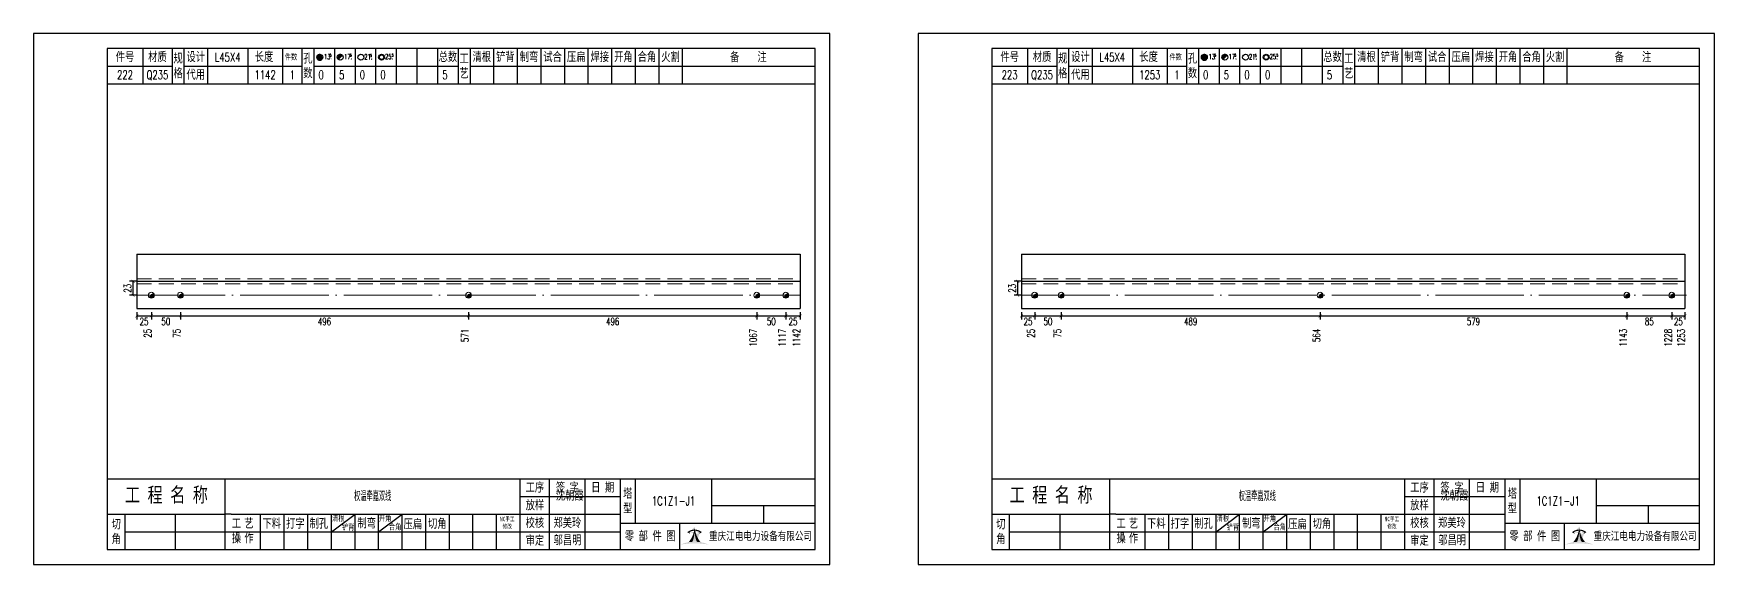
# Model space of a CAD drawing. Header units: millimetres. Extents: x -524 to 9570, y -2481 to 180.
# Drawn here: x 5100 to 5670, y -600 to -420 of the extents above; entities that cross this region are included whole.
import ezdxf
from ezdxf.enums import TextEntityAlignment as Align

# ---------------------------------------------------------------- set-up
doc = ezdxf.new("R2010")
doc.units = ezdxf.units.MM
doc.header["$LTSCALE"] = 20
doc.header["$PDMODE"] = 1
doc.linetypes.add('DASHDOT2X', pattern=[1.75, 1.5, -0.125, 0, -0.125])
doc.linetypes.add('HIDDEN', pattern=[0.375, 0.25, -0.125])
for name, color, linetype, lineweight in [('1', 7, 'Continuous', 25), ('11', 1, 'Continuous', 13), ('2', 1, 'HIDDEN', 13), ('5', 7, 'Continuous', 13), ('7', 3, 'DASHDOT2X', 13)]:
    doc.layers.add(name, color=color, linetype=linetype, lineweight=lineweight)
doc.styles.get("Standard").update_dxf_attribs({"font": 'simplex', "width": 0.7, "bigfont": 'gbhzfs.shx'})
doc.styles.add('SYMBOL_TXT', font='txt.shx', dxfattribs={"width": 0.6})
doc.styles.add('TITLE_TXT', font='simplex.shx', dxfattribs={"width": 0.75, "height": 2.5, "bigfont": 'gbhzfs.shx'})
doc.dimstyles.new('dimStyle4', dxfattribs={"dimtxt": 2.5, "dimasz": 1, "dimexe": 1.25, "dimexo": 0, "dimgap": 0.63, "dimtad": 2, "dimzin": 0, "dimdsep": 46, "dimtxsty": 'standard', "dimblk": 'ARCHTICK', "dimblk1": 'ARCHTICK', "dimblk2": 'ARCHTICK', "dimcen": 0.09, "dimadec": 0, "dimazin": 0, "dimtfac": 1, "dimtdec": 1, "dimtix": 1, "dimtmove": 2, "dimatfit": 3, "dimfxl": 0, "dimtolj": 1, "dimtzin": 0, "dimarcsym": 0})
doc.dimstyles.get("Standard").update_dxf_attribs({"dimtxt": 2.5, "dimasz": 1, "dimexe": 1.25, "dimexo": 0, "dimgap": 0.63, "dimtad": 1, "dimzin": 0, "dimdsep": 46, "dimtxsty": 'standard', "dimblk": 'ARCHTICK', "dimblk1": 'ARCHTICK', "dimblk2": 'ARCHTICK', "dimcen": 0.09, "dimadec": 0, "dimazin": 0, "dimtfac": 1, "dimtdec": 1, "dimtix": 1, "dimtmove": 2, "dimatfit": 3, "dimfxl": 0, "dimtolj": 1, "dimtzin": 0, "dimarcsym": 0})
pattern_1 = [(0, (-3, 0), (0, 0.0125), [])]

# ---------------------------------------------------------------- blocks, each defined once
blk = doc.blocks.new('M12_HOLE')
h = blk.add_hatch()
h.set_pattern_fill('LINE', scale=0.1, style=0)
h.set_pattern_definition(pattern_1)
h.paths.add_polyline_path([(-5, 0, 1), (-1, 0, 1)])
at = {"color": 7}
blk.add_circle((-3, 0), 2, dxfattribs=at)
at = {"color": 7, "attachment_point": 1, "style": 'SYMBOL_TXT'}
for s, insert, char_height, width in [('13\\f??|b0|i0|c0|p54;.', (-0.1170648347537053, 2.110404609075999), 3.5, 5.707453662650948), ('5', (3.739322910876695, 2.264550918150206), 1.8, 2.930899999712656)]:
    blk.add_mtext(s, dxfattribs=dict(at, insert=insert, char_height=char_height, width=width))
blk = doc.blocks.new('M16_HOLE')
h = blk.add_hatch()
h.set_pattern_fill('LINE', scale=0.1, style=0)
h.set_pattern_definition(pattern_1)
h.paths.add_polyline_path([(-1.585786437626905, 1.414213562373095, 0.668178637919299), (-5, 0, 0.198912367379658), (-4.414213562373095, -1.414213562373095)])
at = {"color": 7}
blk.add_circle((-3, 0), 2, dxfattribs=at)
at = {"color": 7, "attachment_point": 1, "style": 'SYMBOL_TXT'}
for s, insert, char_height, width in [('17.', (-0.443935574240129, 2.13042063441452), 3.5, 6.3164), ('5', (3.564570640825252, 2.25180437378188), 1.8, 1.822)]:
    blk.add_mtext(s, dxfattribs=dict(at, insert=insert, char_height=char_height, width=width))
blk = doc.blocks.new('M20_HOLE')
at = {"color": 7}
blk.add_circle((-3, 0), 2, dxfattribs=at)
at = {"color": 7, "attachment_point": 1, "style": 'SYMBOL_TXT'}
for s, insert, char_height, width in [('21.', (-0.6868754558352066, 2.009036737063269), 3.5, 6.0735), ('5', (3.321630759230175, 2.009036737063269), 1.8, 1.4576)]:
    blk.add_mtext(s, dxfattribs=dict(at, insert=insert, char_height=char_height, width=width))
blk = doc.blocks.new('M24_HOLE')
at = {"color": 7}
for radius in [2, 1.5]:
    blk.add_circle((-3, 0), radius, dxfattribs=at)
at = {"color": 7, "attachment_point": 1, "style": 'SYMBOL_TXT'}
for s, insert, char_height, width in [('25.', (-0.6868754558352066, 2.13042063441452), 3.5, 2.4294), ('5', (3.928980201610216, 2.25180437378188), 1.8, 1.9435)]:
    blk.add_mtext(s, dxfattribs=dict(at, insert=insert, char_height=char_height, width=width))
blk = doc.blocks.new('A$C1E394B87')
for p, q in [((270, 180), (0, 180)), ((0, 180), (0, 0)), ((270, 0), (270, 180)), ((0, 0), (270, 0))]:
    blk.add_line(p, q)
blk = doc.blocks.new('JgCard')
h = blk.add_hatch(color=256)
edge = h.paths.add_edge_path()
edge.add_arc((223.8016524729837, -21.84717885384339), 29.00860721842082, 79.81716678233735, 89.27812697573944)
edge.add_arc((224.5325955616654, -21.84717885384339), 29.00860721842082, 90.72187302426055, 100.1828332176626)
edge.add_arc((224.0279874541857, -3.830853464385541), 11.50536553551401, 89.30709440376557, 113.6959925615352, ccw=False)
edge.add_arc((224.3062605804644, -3.830853464385541), 11.50536553551401, 66.30400743846491, 90.69290559623443, ccw=False)
edge = h.paths.add_edge_path()
edge.add_arc((233.0302112674253, 13.18449056462987), 8.873034629199061, 191.5208225546964, 219.6965150385776)
edge.add_arc((215.3040367672247, 13.18449056462987), 8.873034629199061, 320.3034849614224, 348.4791774453036)
edge.add_arc((214.0326012329333, 11.43447699248611), 10.13453382683302, 338.1301204334909, 359.9154198731663)
edge.add_arc((234.3016468017167, 11.43447699248611), 10.13453382683302, 180.0845801266699, 201.8698795665091)
edge.add_line((225.937925765641, 10.90576856469295), (225.6552856147136, 10.35609493506945))
edge.add_arc((224.1679533083088, 7.853493107532699), 3.957321353349253, 91.41975307934291, 127.4827228769255)
edge.add_arc((215.3040367672247, 13.18449056462987), 8.873034629199061, 351.0860103832611, 357.2867084751834)
edge.add_line((222.396322269009, 10.90576856469295), (222.6789624199364, 10.35609493506945))
edge.add_line((222.6789624199364, 10.35609493506945), (221.7697188924139, 10.86032854938844))
edge.add_line((225.6552856147136, 10.35609493506945), (226.5654915637542, 10.86086227359522))
edge.add_arc((224.2330238305049, 7.883670059543192), 3.536460377387214, 93.80567765797379, 121.2894356209631)
edge.add_arc((224.1012242041452, 7.883670059543192), 3.536460377387214, 58.7105643790368, 86.1943223420262)
edge.add_arc((224.1679533083088, 7.853493107532699), 3.957321353349253, 52.53023982105776, 88.60436076552203)
edge.add_arc((233.0302112674253, 13.18449056462987), 8.873034629199061, 182.7132915248167, 188.9137221835162)
edge.add_line((224.1671240173246, 11.44943760304955), (224.1671240173246, 11.41951638194644))
blk.add_hatch(color=256).paths.add_polyline_path([(224.1671240173246, 11.41951638190653, 0.09534363958971465), (224.8964730213393, 7.65936347788454, -0.02857973389665951), (226.2029576453306, 7.517096850535836, -0.1235627947319866), (224.3359488967444, 11.41233217421416, -0.1204986991669159), (225.937925765641, 10.90576856469295), (225.6552856147136, 10.35609493506945), (226.5654915637542, 10.86086227359522, 0.5402417223769541), (226.575360567148, 10.99431825130466, 0.158715983985349), (224.2643381876442, 11.80964050730302, -0.02706108524003999), (224.1671240173246, 12.76445731824299, -0.02706225299216489), (224.0699034296731, 11.80959959181416, 0.1586661026302013), (221.7598355252794, 10.99377351487396, 0.5401762534625951), (221.7697205382283, 10.86032763670437, -5.881062471050359e-06), (221.7697188924139, 10.86032854938844), (222.6789624199364, 10.35609493506945), (222.396322269009, 10.90576856469295, -0.1204986991669226), (223.9982991379056, 11.41233217421416, -0.1235627947319868), (222.1312903893195, 7.517096850535836, -0.0285797338966575), (223.4377750133108, 7.65936347788454, 0.09534363958971454)])
for p, q in [((265, 175), (25, 175)), ((25, 175), (25, 5)), ((37, 175), (37, 163)), ((47, 175), (47, 163)), ((51, 175), (51, 163)), ((59, 175), (59, 163)), ((72.61005959575064, 175), (72.61005959575061, 163)), ((84.43573710762382, 175), (84.43573710762382, 163)), ((91, 175), (91, 163)), ((95, 175), (95, 163)), ((102, 175), (102, 163)), ((109, 175), (109, 163)), ((116, 175), (116, 163)), ((123, 175), (123, 163)), ((130, 175), (130, 163)), ((137, 175), (137, 163)), ((144, 175), (144, 163)), ((148, 175), (148, 163)), ((156, 175), (156, 163)), ((164, 175), (164, 163)), ((172, 175), (172, 163)), ((180, 175), (180, 163)), ((188, 175), (188, 163)), ((196, 175), (196, 163)), ((204, 175), (204, 163)), ((212, 175), (212, 163)), ((220, 175), (220, 163)), ((265, 5), (265, 175)), ((25, 169), (47, 169)), ((51, 168.9999999999999), (91, 168.9999999999999)), ((95, 168.9999999999999), (144, 168.9999999999999)), ((148, 169), (265, 169)), ((25, 163), (265, 163)), ((25, 29), (265, 29)), ((65, 17), (65, 29)), ((165, 5), (165, 29)), ((175, 5), (175, 29)), ((187, 5), (187, 29)), ((199, 5), (199, 29)), ((204, 29), (204, 14)), ((230, 14), (230, 29)), ((165, 23), (199, 23)), ((230, 20), (265, 20)), ((247.5, 20), (247.5, 14)), ((25, 17), (65, 17)), ((31, 5), (31, 17)), ((48, 17), (48, 5)), ((65, 5), (65, 17)), ((67, 17), (65, 17)), ((67, 17), (165, 17)), ((77, 5), (77, 17)), ((85, 5), (85, 17)), ((93, 5), (93, 17)), ((101, 5), (101, 17)), ((101, 11), (109, 17)), ((109, 5), (109, 17)), ((117, 5), (117, 17)), ((117, 11), (125, 17)), ((125, 5), (125, 17)), ((133, 5), (133, 17)), ((141, 5), (141, 17)), ((149, 5), (149, 17)), ((157, 5), (157, 17)), ((165, 17), (199, 17)), ((199, 14), (265, 14)), ((219.0802760739607, 14), (219.0802760739607, 5)), ((31, 11), (65, 11)), ((65, 11), (165, 11)), ((165, 11), (199, 11)), ((25, 5), (265, 5))]:
    blk.add_line(p, q)
blk.add_lwpolyline([(96.0334779468642, 171.9855941999696, -1), (98.0334779468642, 171.9855941999696, -1)], format="xyb", close=True)
for p in [(65.8050297978753, 166), (145, 96)]:
    blk.add_point(p)
blk.add_blockref('A$C1E394B87', (0, 0))
at = {"xscale": 0.5, "yscale": 0.5, "zscale": 0.5}
for name, p in [('M12_HOLE', (98.5334779468642, 171.9855941999696)), ('M16_HOLE', (105.5, 171.9999999999999)), ('M20_HOLE', (112.5, 171.9999999999999)), ('M24_HOLE', (119.5, 171.9999999999999))]:
    blk.add_blockref(name, p, dxfattribs=at)
at = {"attachment_point": 5, "style": 'TITLE_TXT'}
for s, insert, char_height, width in [('{\\fSimHei|b0|i0|c134|p2;件号}', (31, 172), 3, 15), ('{\\fSimHei|b0|i0|c134|p2;材质}', (42, 172), 3, 8), ('{\\fSimHei|b0|i0|c134|p2;规格}', (49, 169), 3, 4), ('{\\fSimHei|b0|i0|c134|p2;设计}', (55, 171.9999999999999), 3, 8.000000000000014), ('{\\fSimHei|b0|i0|c134|p2;长度}', (78.11684221050325, 172.0531705390044), 3, 8), ('{\\fSimHei|b0|i0|c134|p2;件数}', (87.3041250533895, 171.9999999999999), 2, 8.8244), ('{\\fSimHei|b0|i0|c134|p2;孔数}', (93, 169), 3, 4), ('{\\fSimHei|b0|i0|c134|p2;总数}', (140.5, 171.9999999999999), 3, 7), ('{\\fSimHei|b0|i0|c134|p2;工\\P艺}', (146, 169), 3, 4), ('{\\fSimHei|b0|i0|c134|p2;清根}', (152, 172), 3, 8), ('{\\fSimHei|b0|i0|c134|p2;铲背}', (160, 172), 3, 8), ('{\\fSimHei|b0|i0|c134|p2;制弯}', (168, 172), 3, 8.000000000000028), ('{\\fSimHei|b0|i0|c134|p2;试合}', (176, 172), 3, 8), ('{\\fSimHei|b0|i0|c134|p2;压扁}', (184, 172), 3, 8), ('{\\fSimHei|b0|i0|c134|p2;焊接}', (192, 172), 3, 8), ('{\\fSimHei|b0|i0|c134|p2;开角}', (200, 172), 3, 8.000000000000057), ('{\\fSimHei|b0|i0|c134|p2;合角}', (208, 172), 3, 8), ('{\\fSimHei|b0|i0|c134|p2;火割}', (216, 172), 3, 8), ('{\\fSimHei|b0|i0|c134|p2;备    注}', (242.3967818627186, 171.9765054582008), 3, 22), ('{\\fSimHei|b0|i0|c134|p2;代用}', (55, 166), 3, 8), ('{\\fSimHei|b0|i0|c134|p2;工 程 名 称}', (45.04268864723963, 23.33842704880232), 5, 47.33333333333334), ('{\\fSimHei|b0|i0|c134|p2;工序}', (170, 26), 3, 10), ('{\\fSimHei|b0|i0|c134|p2;签 字}', (181, 26), 3, 12), ('{\\fSimHei|b0|i0|c134|p2;^I沈朝霞}', (181.0520504248258, 23.27747906449889), 3, 12), ('{\\fSimHei|b0|i0|c134|p2;日 期}', (193, 26), 3, 12), ('{\\fSimHei|b0|i0|c134|p2;塔\\P型}', (201.5, 21.5), 3, 5.000000000000028), ('{\\fSimHei|b0|i0|c134|p2;放样}', (170, 20), 3, 10), ('{\\fSimHei|b0|i0|c134|p2;切\\P角}', (28, 11), 3, 6.000000000000004), ('{\\fSimHei|b0|i0|c134|p2;工\\P操}', (68.78408056366106, 11.29930144135182), 3, 6.000000000000004), ('{\\fSimHei|b0|i0|c134|p2;艺\\P作}', (73.01340619218274, 11.29930144135182), 3, 6.000000000000004), ('{\\fSimHei|b0|i0|c134|p2;下料}', (80.74376492044746, 13.75191016783555), 3, 8), ('{\\fSimHei|b0|i0|c134|p2;打字}', (88.74376492044746, 13.75191016783555), 3, 8), ('{\\fSimHei|b0|i0|c134|p2;制孔}', (96.74376492044746, 13.75191016783555), 3, 8.000000000000028), ('{\\fSimHei|b0|i0|c134|p2;清根}', (103.3080888185272, 15.56254542211099), 2, 8), ('{\\fSimHei|b0|i0|c134|p2;铲背}', (106.6982872637203, 12.58010217278223), 2, 8), ('{\\fSimHei|b0|i0|c134|p2;制弯}', (112.9524832210667, 13.86807755023182), 3, 8.000000000000028), ('{\\fSimHei|b0|i0|c134|p2;开角}', (119.2123351337376, 15.54156681030855), 2, 8.000000000000057), ('{\\fSimHei|b0|i0|c134|p2;合角}', (122.601153766583, 12.67610618408509), 2, 8), ('{\\fSimHei|b0|i0|c134|p2;压扁}', (128.5896913500159, 13.56672241423536), 3, 8), ('{\\fSimHei|b0|i0|c134|p2;切角}', (136.8970089545677, 13.6938446517654), 3, 8), ('{\\fSimHei|b0|i0|c134|p2;NC手工修改}', (160.6311373906198, 14.05820252967675), 1.5, 6.204069777279955), ('{\\fSimHei|b0|i0|c134|p2;校核}', (170, 14), 3, 10.00000000000003), ('{\\fSimHei|b0|i0|c134|p2;郑美玲}', (181, 14), 3, 12), ('{\\fSimHei|b0|i0|c134|p2;零 部 件 图}', (209.0827348158753, 9.5), 3, 30.76131175444226), ('{\\fSimHei|b0|i0|c134|p2;重庆江电电力设备有限公司}', (246.5086378857131, 9.475432444103376), 2.772000000000001, 63.29400000000002), ('{\\fSimHei|b0|i0|c134|p2;审定}', (170, 8), 3, 10), ('{\\fSimHei|b0|i0|c134|p2;邬昌明}', (181.0428184060297, 8.12303372435349), 3, 12)]:
    blk.add_mtext(s, dxfattribs=dict(at, insert=insert, char_height=char_height, width=width))
blk = doc.blocks.new('M16')
for p, q in [((-0.7071067811865476, -0.7071067811865476), (0.7071067811865475, 0.7071067811865475)), ((-0.4, 4.898425415289509e-17), (0.4, 0)), ((2.449212707644755e-17, 0.4), (0, -0.4))]:
    blk.add_line(p, q)
blk.add_circle((0, 0), 1)
for centre, radius, end in [((0, 0), 0.8, 45.00000000000001), ((0, 0), 0.6, 45.00000000000001), ((0, 0), 0.4, 45.00000000000001), ((-5.551115123125783e-17, -5.551115123125783e-17), 0.2, 45)]:
    blk.add_arc(centre, radius, 225, end)
blk = doc.blocks.new('_ArchTick')
at = {"color": 0, "linetype": 'ByBlock', "const_width": 0.15}
blk.add_lwpolyline([(-0.5, -0.5), (0.5, 0.5)], dxfattribs=at)
blk = doc.blocks.new('*D513')
at = {"layer": '11', "color": 0, "lineweight": -2}
for p, q in [((5135, -514.5), (5135, -517)), ((5135, -515.75), (5139.9260431738, -515.75)), ((5139.9260431738, -514.5), (5139.9260431738, -517))]:
    blk.add_line(p, q, dxfattribs=at)
at = {"layer": 'Defpoints', "color": 0}
for p in [(5135, -514.5), (5139.9260431738, -514.5), (5139.9260431738, -515.75)]:
    blk.add_point(p, dxfattribs=at)
at = {"layer": '11', "color": 0, "lineweight": -2, "rotation": 180}
blk.add_blockref('_ArchTick', (5135, -515.75), dxfattribs=at)
at = {"layer": '11', "color": 0, "lineweight": -2}
blk.add_blockref('_ArchTick', (5139.9260431738, -515.75), dxfattribs=at)
at = {"layer": '11', "color": 0, "insert": (5137.4630215869, -517.63), "char_height": 2.5, "attachment_point": 5}
blk.add_mtext('\\A1;25', dxfattribs=at)
blk = doc.blocks.new('*D514')
at = {"layer": '11', "color": 0, "lineweight": -2}
for p, q in [((5139.9260431738, -514.5), (5139.9260431738, -517)), ((5139.9260431738, -515.75), (5149.778129521401, -515.75)), ((5149.778129521401, -514.5), (5149.778129521401, -517))]:
    blk.add_line(p, q, dxfattribs=at)
at = {"layer": 'Defpoints', "color": 0}
for p in [(5139.9260431738, -514.5), (5149.778129521401, -514.5), (5149.778129521401, -515.75)]:
    blk.add_point(p, dxfattribs=at)
at = {"layer": '11', "color": 0, "lineweight": -2, "rotation": 180}
blk.add_blockref('_ArchTick', (5139.9260431738, -515.75), dxfattribs=at)
at = {"layer": '11', "color": 0, "lineweight": -2}
blk.add_blockref('_ArchTick', (5149.778129521401, -515.75), dxfattribs=at)
at = {"layer": '11', "color": 0, "insert": (5144.852086347601, -517.63), "char_height": 2.5, "attachment_point": 5}
blk.add_mtext('\\A1;50', dxfattribs=at)
blk = doc.blocks.new('*D515')
at = {"layer": '11', "color": 0, "lineweight": -2}
for p, q in [((5149.778129521401, -514.5), (5149.778129521401, -517)), ((5149.778129521401, -515.75), (5247.510826089592, -515.75)), ((5247.510826089592, -514.5), (5247.510826089592, -517))]:
    blk.add_line(p, q, dxfattribs=at)
at = {"layer": 'Defpoints', "color": 0}
for p in [(5149.778129521401, -514.5), (5247.510826089592, -514.5), (5247.510826089592, -515.75)]:
    blk.add_point(p, dxfattribs=at)
at = {"layer": '11', "color": 0, "lineweight": -2, "rotation": 180}
blk.add_blockref('_ArchTick', (5149.778129521401, -515.75), dxfattribs=at)
at = {"layer": '11', "color": 0, "lineweight": -2}
blk.add_blockref('_ArchTick', (5247.510826089592, -515.75), dxfattribs=at)
at = {"layer": '11', "color": 0, "insert": (5198.644477805497, -517.63), "char_height": 2.5, "attachment_point": 5}
blk.add_mtext('\\A1;496', dxfattribs=at)
blk = doc.blocks.new('*D516')
at = {"layer": '11', "color": 0, "lineweight": -2}
for p, q in [((5247.510826089592, -514.5), (5247.510826089592, -517)), ((5247.510826089592, -515.75), (5345.243522657784, -515.75)), ((5345.243522657784, -514.5), (5345.243522657784, -517))]:
    blk.add_line(p, q, dxfattribs=at)
at = {"layer": 'Defpoints', "color": 0}
for p in [(5247.510826089592, -514.5), (5345.243522657784, -514.5), (5345.243522657784, -515.75)]:
    blk.add_point(p, dxfattribs=at)
at = {"layer": '11', "color": 0, "lineweight": -2, "rotation": 180}
blk.add_blockref('_ArchTick', (5247.510826089592, -515.75), dxfattribs=at)
at = {"layer": '11', "color": 0, "lineweight": -2}
blk.add_blockref('_ArchTick', (5345.243522657784, -515.75), dxfattribs=at)
at = {"layer": '11', "color": 0, "insert": (5296.377174373688, -517.63), "char_height": 2.5, "attachment_point": 5}
blk.add_mtext('\\A1;496', dxfattribs=at)
blk = doc.blocks.new('*D517')
at = {"layer": '11', "color": 0, "lineweight": -2}
for p, q in [((5345.243522657784, -514.5), (5345.243522657784, -517)), ((5345.243522657784, -515.75), (5355.095609005384, -515.75)), ((5355.095609005384, -514.5), (5355.095609005384, -517))]:
    blk.add_line(p, q, dxfattribs=at)
at = {"layer": 'Defpoints', "color": 0}
for p in [(5345.243522657784, -514.5), (5355.095609005384, -514.5), (5355.095609005384, -515.75)]:
    blk.add_point(p, dxfattribs=at)
at = {"layer": '11', "color": 0, "lineweight": -2, "rotation": 180}
blk.add_blockref('_ArchTick', (5345.243522657784, -515.75), dxfattribs=at)
at = {"layer": '11', "color": 0, "lineweight": -2}
blk.add_blockref('_ArchTick', (5355.095609005384, -515.75), dxfattribs=at)
at = {"layer": '11', "color": 0, "insert": (5350.169565831584, -517.63), "char_height": 2.5, "attachment_point": 5}
blk.add_mtext('\\A1;50', dxfattribs=at)
blk = doc.blocks.new('*D518')
at = {"layer": '11', "color": 0, "lineweight": -2}
for p, q in [((5355.095609005384, -514.5), (5355.095609005384, -517)), ((5355.095609005384, -515.75), (5360, -515.75)), ((5360, -514.5), (5360, -517))]:
    blk.add_line(p, q, dxfattribs=at)
at = {"layer": 'Defpoints', "color": 0}
for p in [(5355.095609005384, -514.5), (5360, -514.5), (5360, -515.75)]:
    blk.add_point(p, dxfattribs=at)
at = {"layer": '11', "color": 0, "lineweight": -2, "rotation": 180}
blk.add_blockref('_ArchTick', (5355.095609005384, -515.75), dxfattribs=at)
at = {"layer": '11', "color": 0, "lineweight": -2}
blk.add_blockref('_ArchTick', (5360, -515.75), dxfattribs=at)
at = {"layer": '11', "color": 0, "insert": (5357.547804502692, -517.63), "char_height": 2.5, "attachment_point": 5}
blk.add_mtext('\\A1;25', dxfattribs=at)
blk = doc.blocks.new('*D520')
at = {"layer": '11', "color": 0, "lineweight": -2}
for p, q in [((5435, -514.5), (5435, -517)), ((5435, -515.75), (5439.490263956186, -515.75)), ((5439.490263956186, -514.5), (5439.490263956186, -517))]:
    blk.add_line(p, q, dxfattribs=at)
at = {"layer": 'Defpoints', "color": 0}
for p in [(5435, -514.5), (5439.490263956186, -514.5), (5439.490263956186, -515.75)]:
    blk.add_point(p, dxfattribs=at)
at = {"layer": '11', "color": 0, "lineweight": -2, "rotation": 180}
blk.add_blockref('_ArchTick', (5435, -515.75), dxfattribs=at)
at = {"layer": '11', "color": 0, "lineweight": -2}
blk.add_blockref('_ArchTick', (5439.490263956186, -515.75), dxfattribs=at)
at = {"layer": '11', "color": 0, "insert": (5437.245131978093, -517.63), "char_height": 2.5, "attachment_point": 5}
blk.add_mtext('\\A1;25', dxfattribs=at)
blk = doc.blocks.new('*D521')
at = {"layer": '11', "color": 0, "lineweight": -2}
for p, q in [((5439.490263956186, -514.5), (5439.490263956186, -517)), ((5439.490263956186, -515.75), (5448.47079186856, -515.75)), ((5448.47079186856, -514.5), (5448.47079186856, -517))]:
    blk.add_line(p, q, dxfattribs=at)
at = {"layer": 'Defpoints', "color": 0}
for p in [(5439.490263956186, -514.5), (5448.47079186856, -514.5), (5448.47079186856, -515.75)]:
    blk.add_point(p, dxfattribs=at)
at = {"layer": '11', "color": 0, "lineweight": -2, "rotation": 180}
blk.add_blockref('_ArchTick', (5439.490263956186, -515.75), dxfattribs=at)
at = {"layer": '11', "color": 0, "lineweight": -2}
blk.add_blockref('_ArchTick', (5448.47079186856, -515.75), dxfattribs=at)
at = {"layer": '11', "color": 0, "insert": (5443.980527912373, -517.63), "char_height": 2.5, "attachment_point": 5}
blk.add_mtext('\\A1;50', dxfattribs=at)
blk = doc.blocks.new('*D522')
at = {"layer": '11', "color": 0, "lineweight": -2}
for p, q in [((5448.47079186856, -514.5), (5448.47079186856, -517)), ((5448.47079186856, -515.75), (5536.300354851566, -515.75)), ((5536.300354851566, -514.5), (5536.300354851566, -517))]:
    blk.add_line(p, q, dxfattribs=at)
at = {"layer": 'Defpoints', "color": 0}
for p in [(5448.47079186856, -514.5), (5536.300354851566, -514.5), (5536.300354851566, -515.75)]:
    blk.add_point(p, dxfattribs=at)
at = {"layer": '11', "color": 0, "lineweight": -2, "rotation": 180}
blk.add_blockref('_ArchTick', (5448.47079186856, -515.75), dxfattribs=at)
at = {"layer": '11', "color": 0, "lineweight": -2}
blk.add_blockref('_ArchTick', (5536.300354851566, -515.75), dxfattribs=at)
at = {"layer": '11', "color": 0, "insert": (5492.385573360063, -517.63), "char_height": 2.5, "attachment_point": 5}
blk.add_mtext('\\A1;489', dxfattribs=at)
blk = doc.blocks.new('*D523')
at = {"layer": '11', "color": 0, "lineweight": -2}
for p, q in [((5536.300354851566, -514.5), (5536.300354851566, -517)), ((5536.300354851566, -515.75), (5640.294868076844, -515.75)), ((5640.294868076844, -514.5), (5640.294868076844, -517))]:
    blk.add_line(p, q, dxfattribs=at)
at = {"layer": 'Defpoints', "color": 0}
for p in [(5536.300354851566, -514.5), (5640.294868076844, -514.5), (5640.294868076844, -515.75)]:
    blk.add_point(p, dxfattribs=at)
at = {"layer": '11', "color": 0, "lineweight": -2, "rotation": 180}
blk.add_blockref('_ArchTick', (5536.300354851566, -515.75), dxfattribs=at)
at = {"layer": '11', "color": 0, "lineweight": -2}
blk.add_blockref('_ArchTick', (5640.294868076844, -515.75), dxfattribs=at)
at = {"layer": '11', "color": 0, "insert": (5588.297611464205, -517.63), "char_height": 2.5, "attachment_point": 5}
blk.add_mtext('\\A1;579', dxfattribs=at)
blk = doc.blocks.new('*D524')
at = {"layer": '11', "color": 0, "lineweight": -2}
for p, q in [((5640.294868076844, -514.5), (5640.294868076844, -517)), ((5640.294868076844, -515.75), (5655.561765527878, -515.75)), ((5655.561765527878, -514.5), (5655.561765527878, -517))]:
    blk.add_line(p, q, dxfattribs=at)
at = {"layer": 'Defpoints', "color": 0}
for p in [(5640.294868076844, -514.5), (5655.561765527878, -514.5), (5655.561765527878, -515.75)]:
    blk.add_point(p, dxfattribs=at)
at = {"layer": '11', "color": 0, "lineweight": -2, "rotation": 180}
blk.add_blockref('_ArchTick', (5640.294868076844, -515.75), dxfattribs=at)
at = {"layer": '11', "color": 0, "lineweight": -2}
blk.add_blockref('_ArchTick', (5655.561765527878, -515.75), dxfattribs=at)
at = {"layer": '11', "color": 0, "insert": (5647.928316802361, -517.63), "char_height": 2.5, "attachment_point": 5}
blk.add_mtext('\\A1;85', dxfattribs=at)
blk = doc.blocks.new('*D525')
at = {"layer": '11', "color": 0, "lineweight": -2}
for p, q in [((5655.561765527878, -514.5), (5655.561765527878, -517)), ((5655.561765527878, -515.75), (5660, -515.75)), ((5660, -514.5), (5660, -517))]:
    blk.add_line(p, q, dxfattribs=at)
at = {"layer": 'Defpoints', "color": 0}
for p in [(5655.561765527878, -514.5), (5660, -514.5), (5660, -515.75)]:
    blk.add_point(p, dxfattribs=at)
at = {"layer": '11', "color": 0, "lineweight": -2, "rotation": 180}
blk.add_blockref('_ArchTick', (5655.561765527878, -515.75), dxfattribs=at)
at = {"layer": '11', "color": 0, "lineweight": -2}
blk.add_blockref('_ArchTick', (5660, -515.75), dxfattribs=at)
at = {"layer": '11', "color": 0, "insert": (5657.780882763939, -517.63), "char_height": 2.5, "attachment_point": 5}
blk.add_mtext('\\A1;25', dxfattribs=at)

msp = doc.modelspace()

# ---------------------------------------------------------------- linework, layer by layer
at = {"layer": '1'}
for p, q in [((5135, -494.75), (5135, -513.25)), ((5135, -494.75), (5360, -494.75)), ((5360, -494.75), (5360, -513.25)), ((5435, -494.75), (5435, -513.25)), ((5435, -494.75), (5660, -494.75)), ((5660, -494.75), (5660, -513.25)), ((5135, -504), (5360, -504)), ((5435, -504), (5660, -504)), ((5135, -513.25), (5360, -513.25)), ((5435, -513.25), (5660, -513.25))]:
    msp.add_line(p, q, dxfattribs=at)
at = {"layer": '2'}
for p, q in [((5135, -503.1777777777778), (5360, -503.1777777777778)), ((5135, -504.8222222222222), (5360, -504.8222222222222)), ((5435, -503.1777777777778), (5660, -503.1777777777778)), ((5435, -504.8222222222222), (5660, -504.8222222222222))]:
    msp.add_line(p, q, dxfattribs=at)
at = {"layer": '7'}
for p, q in [((5135, -508.7277777777778), (5360.095609005384, -508.7277777777778)), ((5435, -508.7277777777778), (5660.561765527878, -508.7277777777778))]:
    msp.add_line(p, q, dxfattribs=at)

# ---------------------------------------------------------------- block references
at = {"layer": '1'}
for p in [(5100, -600), (5400, -600)]:
    msp.add_blockref('JgCard', p, dxfattribs=at)
at = {"layer": '5'}
for p in [(5139.9260431738, -508.7277777777778), (5149.778129521401, -508.7277777777778), (5247.510826089592, -508.7277777777778), (5345.243522657784, -508.7277777777778), (5355.095609005384, -508.7277777777778), (5439.490263956186, -508.7277777777778), (5448.47079186856, -508.7277777777778), (5536.300354851566, -508.7277777777778), (5640.294868076844, -508.7277777777778), (5655.561765527878, -508.7277777777778)]:
    msp.add_blockref('M16', p, dxfattribs=at)

# ---------------------------------------------------------------- texts
at = {"layer": '1', "width": 0.7}
for s, p in [('L45X4', (5165.805029797875, -428)), ('L45X4', (5465.805029797875, -428)), ('222', (5131, -434)), ('Q235', (5142, -434)), ('1142', (5178.522898351686, -434)), ('1', (5187.717868553811, -434)), ('0', (5197.5, -434)), ('5', (5204.5, -434)), ('0', (5211.5, -434)), ('0', (5218.5, -434)), ('5', (5239.5, -434)), ('223', (5431, -434)), ('Q235', (5442, -434)), ('1253', (5478.522898351686, -434)), ('1', (5487.717868553811, -434)), ('0', (5497.5, -434)), ('5', (5504.5, -434)), ('0', (5511.5, -434)), ('0', (5518.5, -434)), ('5', (5539.5, -434)), ('权温牵嘉双线', (5215, -577)), ('权温牵嘉双线', (5515, -577)), ('1C1Z1-J1', (5317, -578.5)), ('1C1Z1-J1', (5617, -578.5))]:
    msp.add_text(s, height=3, dxfattribs=at).set_placement(p, align=Align.MIDDLE_CENTER)
for s, p in [('25', (5139.9260431738, -520.125)), ('75', (5149.778129521401, -520.125)), ('571', (5247.510826089592, -520.125)), ('1067', (5345.243522657784, -520.125)), ('1117', (5355.095609005384, -520.125)), ('1142', (5360, -520.125)), ('25', (5439.490263956186, -520.125)), ('75', (5448.47079186856, -520.125)), ('564', (5536.300354851566, -520.125)), ('1143', (5640.294868076844, -520.125)), ('1228', (5655.561765527878, -520.125)), ('1253', (5660, -520.125))]:
    msp.add_text(s, height=2.5, rotation=90, dxfattribs=at).set_placement(p, align=Align.RIGHT)

# ---------------------------------------------------------------- dimensions: what is measured, and where the dimension line sits
at = {"layer": '1'}
for base, p1, p2 in [((5133.75, -504), (5134.75, -508.7277777777778), (5134.75, -504)), ((5433.75, -504), (5434.75, -508.7277777777778), (5434.75, -504))]:
    msp.add_linear_dim(base=base, p1=p1, p2=p2, angle=90, text='23', dimstyle='standard', override={"dimtxt": 2.5}, dxfattribs=at).render()
at = {"layer": '11'}
for base, p1, p2, text, picture, middle in [((5139.9260431738, -515.75), (5135, -514.5), (5139.9260431738, -514.5), '25', '*D513', (5137.4630215869, -517.63)), ((5149.778129521401, -515.75), (5139.9260431738, -514.5), (5149.778129521401, -514.5), '50', '*D514', (5144.852086347601, -517.63)), ((5247.510826089592, -515.75), (5149.778129521401, -514.5), (5247.510826089592, -514.5), '496', '*D515', (5198.644477805497, -517.63)), ((5345.243522657784, -515.75), (5247.510826089592, -514.5), (5345.243522657784, -514.5), '496', '*D516', (5296.377174373688, -517.63)), ((5355.095609005384, -515.75), (5345.243522657784, -514.5), (5355.095609005384, -514.5), '50', '*D517', (5350.169565831584, -517.63)), ((5360, -515.75), (5355.095609005384, -514.5), (5360, -514.5), '25', '*D518', (5357.547804502692, -517.63)), ((5439.490263956186, -515.75), (5435, -514.5), (5439.490263956186, -514.5), '25', '*D520', (5437.245131978093, -517.63)), ((5448.47079186856, -515.75), (5439.490263956186, -514.5), (5448.47079186856, -514.5), '50', '*D521', (5443.980527912373, -517.63)), ((5536.300354851566, -515.75), (5448.47079186856, -514.5), (5536.300354851566, -514.5), '489', '*D522', (5492.385573360063, -517.63)), ((5640.294868076844, -515.75), (5536.300354851566, -514.5), (5640.294868076844, -514.5), '579', '*D523', (5588.297611464205, -517.63)), ((5655.561765527878, -515.75), (5640.294868076844, -514.5), (5655.561765527878, -514.5), '85', '*D524', (5647.928316802361, -517.63)), ((5660, -515.75), (5655.561765527878, -514.5), (5660, -514.5), '25', '*D525', (5657.780882763939, -517.63))]:
    dim = msp.add_linear_dim(base=base, p1=p1, p2=p2, text=text, dimstyle='dimStyle4', override={"dimtxt": 2.5}, dxfattribs=at)
    dim.commit()
    dim.dimension.update_dxf_attribs({"geometry": picture, "text_midpoint": middle})

doc.saveas('drawing.dxf')
